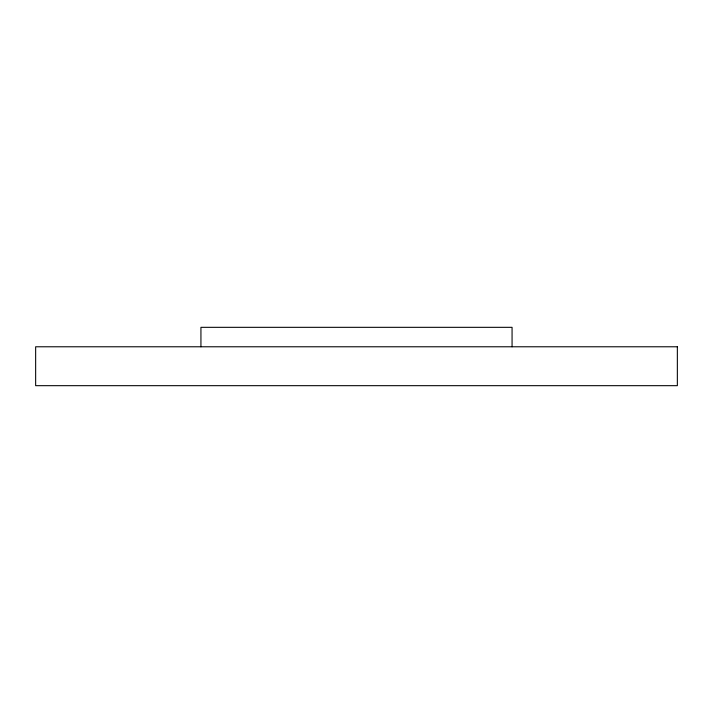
<?xml version="1.0" encoding="UTF-8"?>
<svg xmlns="http://www.w3.org/2000/svg" width="713" height="713" viewBox="0 0 713 713"><rect width="100%" height="100%" fill="white"/><g stroke="black" fill="none" stroke-linecap="round" stroke-linejoin="round"><path stroke-width="1.07" d="M512.068 346.776L512.068 327.329L200.932 327.329L200.932 346.776M677.35 346.776L35.65 346.776L35.65 385.671L677.35 385.671L677.35 346.776"/></g></svg>
